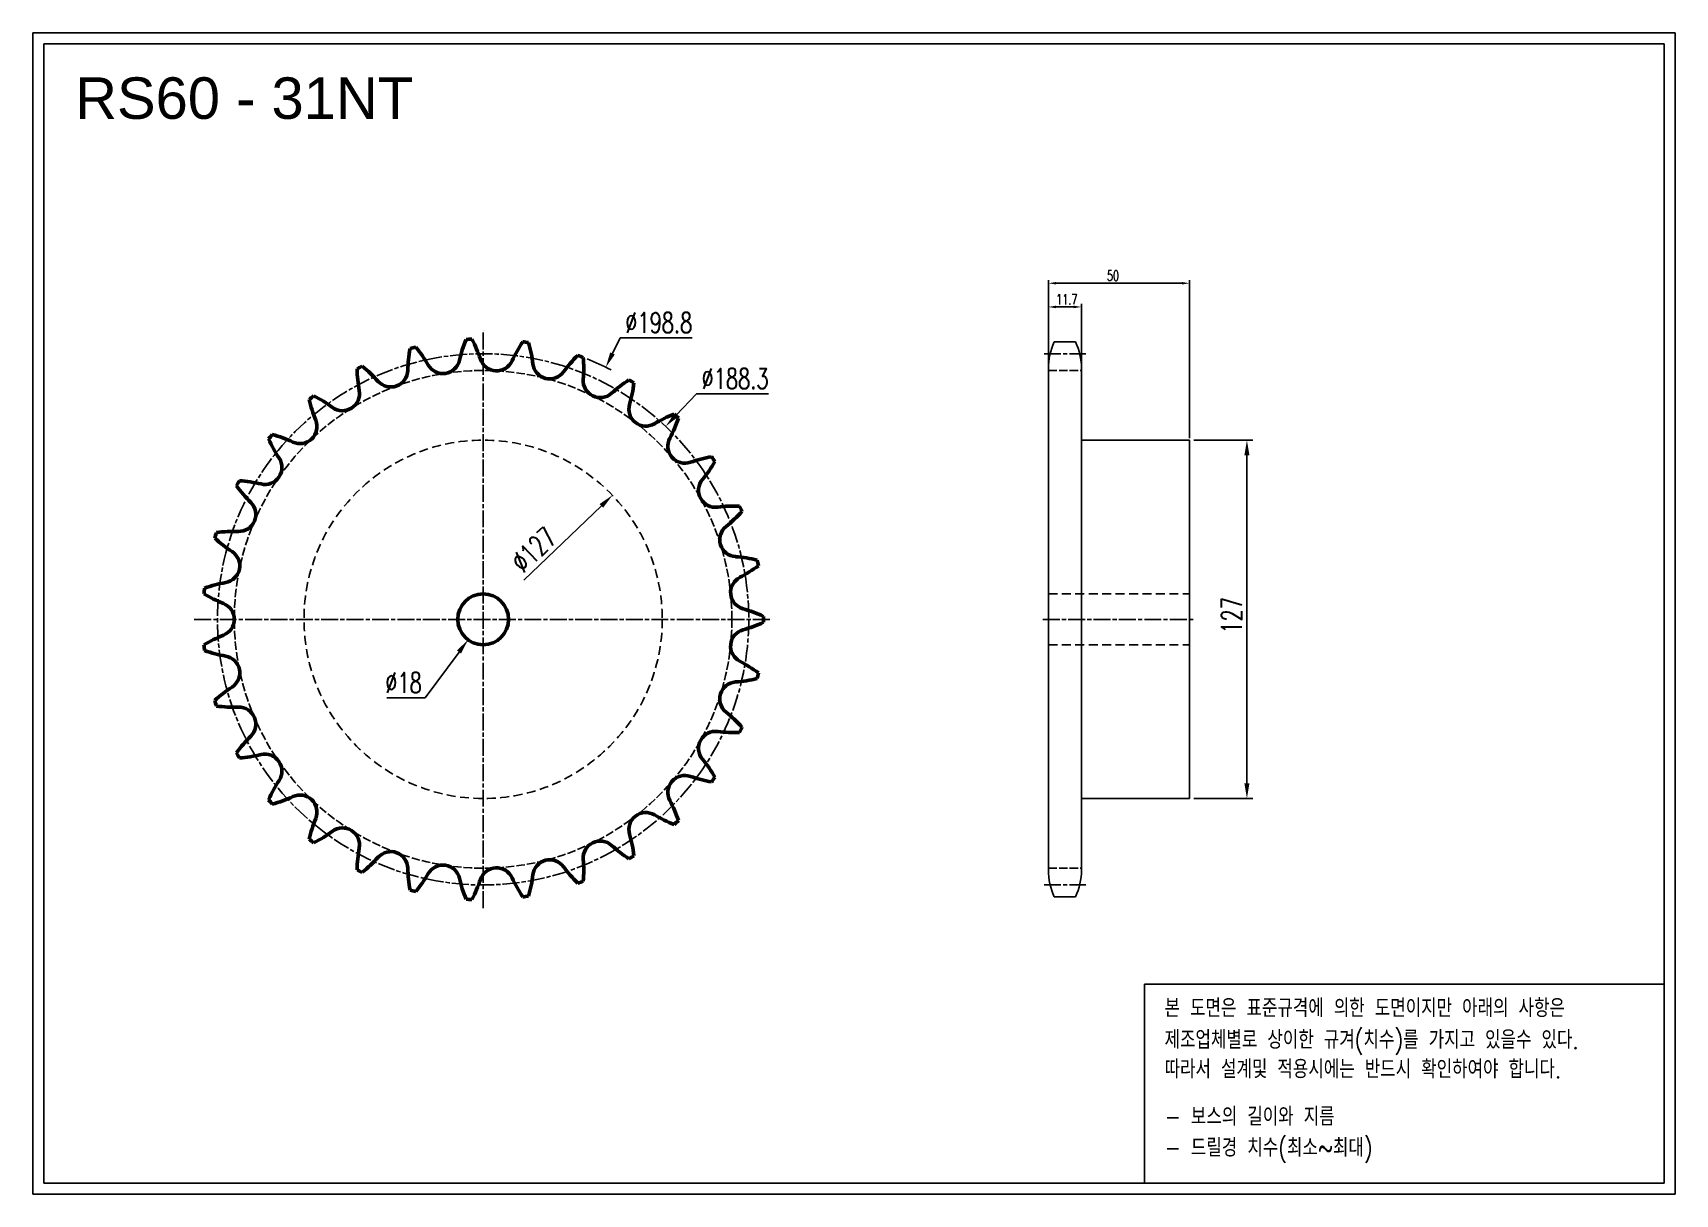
# Model space of a CAD drawing. Header units: millimetres. Extents: x 24077 to 24659, y 908 to 1320.
import ezdxf

# ---------------------------------------------------------------- set-up
doc = ezdxf.new("R2010")
doc.units = ezdxf.units.MM
for name, pattern in [('AM_ISO02W050', [7.5, 6, -1.5]), ('AM_ISO02W050x2', [3.75, 3, -0.75]), ('AM_ISO08W050', [18, 12, -1.5, 3, -1.5]), ('AM_ISO08W050x2', [9, 6, -0.75, 1.5, -0.75]), ('HIDDEN', [9.525, 6.35, -3.175])]:
    doc.linetypes.add(name, pattern=pattern)
for name, color, linetype, lineweight in [('AM_0N', 7, 'Continuous', 50), ('AM_3N', 6, 'AM_ISO02W050', 25), ('AM_7', 4, 'AM_ISO08W050', 25), ('AM_7N', 4, 'AM_ISO08W050', 25)]:
    doc.layers.add(name, color=color, linetype=linetype, lineweight=lineweight)
doc.layers.add('HL', color=2, linetype='HIDDEN')
doc.layers.add('S-DIM', color=7, linetype='Continuous')
doc.styles.add('HAN', font='ROMANS.shx', dxfattribs={"width": 0.7, "bigfont": 'whgtxt.shx'})
doc.styles.add('HSG', font='SIMPLEX.shx', dxfattribs={"width": 0.7, "bigfont": 'HSG.shx'})
doc.styles.get("Standard").update_dxf_attribs({"font": 'arial.ttf'})
doc.dimstyles.new('APP16', dxfattribs={"dimscale": 3, "dimtxt": 2.4, "dimasz": 1.8, "dimexe": 0.7, "dimexo": 0.5, "dimgap": 0.6, "dimtad": 1, "dimtoh": 1, "dimdec": 1, "dimrnd": 0.01, "dimzin": 9, "dimdsep": 46, "dimtxsty": 'HSG', "dimcen": 0, "dimclrd": 1, "dimclre": 1, "dimclrt": 256, "dimazin": 2, "dimtp": 1, "dimtm": 1, "dimtfac": 0.5, "dimtdec": 1, "dimtofl": 0, "dimtmove": 0, "dimatfit": 3, "dimfxl": 0, "dimtvp": 1, "dimtolj": 2, "dimlwd": -1, "dimlwe": -1, "dimarcsym": 0})
doc.dimstyles.new('APP6', dxfattribs={"dimscale": 1.5, "dimtxt": 2.4, "dimasz": 1.8, "dimexe": 0.7, "dimexo": 0.5, "dimgap": 0.6, "dimtad": 1, "dimtoh": 1, "dimdec": 1, "dimrnd": 0.01, "dimzin": 9, "dimdsep": 46, "dimtxsty": 'HSG', "dimcen": 0, "dimclrd": 1, "dimclre": 1, "dimclrt": 256, "dimazin": 2, "dimtp": 1, "dimtm": 1, "dimtfac": 0.5, "dimtdec": 1, "dimtofl": 0, "dimtmove": 0, "dimatfit": 3, "dimfxl": 0, "dimtvp": 1, "dimtolj": 2, "dimlwd": -1, "dimlwe": -1, "dimarcsym": 0})

# ---------------------------------------------------------------- blocks, each defined once
blk = doc.blocks.new('*D1')
at = {"layer": 'Defpoints', "color": 0, "transparency": 16777216}
for p in [(24282.72, 1156.08), (24191.08, 1068.15)]:
    blk.add_point(p, dxfattribs=at)
at = {"layer": 'S-DIM', "color": 1, "transparency": 16777216}
blk.add_line((24251.32, 1125.95), (24278.83, 1152.34), dxfattribs=at)
blk.add_solid([(24278.2, 1152.99), (24279.45, 1151.69), (24282.72, 1156.08)], dxfattribs=at)
at = {"layer": 'S-DIM', "transparency": 16777216, "insert": (24254.85, 1136.82), "char_height": 7.2, "attachment_point": 5, "rotation": 43.81549, "style": 'HSG'}
blk.add_mtext('\\A2;∅127', dxfattribs=at)
blk = doc.blocks.new('*D2')
at = {"layer": 'Defpoints', "color": 0, "transparency": 16777216}
for p in [(24301.6, 1180.52), (24172.21, 1043.71)]:
    blk.add_point(p, dxfattribs=at)
at = {"layer": 'S-DIM', "color": 1, "transparency": 16777216}
for p, q in [((24312.51, 1192.05), (24305.31, 1184.44)), ((24338.07, 1192.05), (24312.51, 1192.05))]:
    blk.add_line(p, q, dxfattribs=at)
blk.add_solid([(24304.65, 1185.06), (24305.96, 1183.82), (24301.6, 1180.52)], dxfattribs=at)
at = {"layer": 'S-DIM', "transparency": 16777216, "insert": (24326.19, 1197.45), "char_height": 7.2, "attachment_point": 5, "style": 'HSG'}
blk.add_mtext('\\A2;∅188.3', dxfattribs=at)
blk = doc.blocks.new('*D3')
at = {"layer": 'Defpoints', "color": 0, "transparency": 16777216}
for p in [(24448.97, 1222.83), (24437.27, 1200.97), (24448.97, 1200.97)]:
    blk.add_point(p, dxfattribs=at)
at = {"layer": 'S-DIM', "color": 1, "transparency": 16777216}
for p, q in [((24437.27, 1201.72), (24437.27, 1223.88)), ((24439.97, 1222.83), (24446.27, 1222.83)), ((24448.97, 1201.72), (24448.97, 1223.88))]:
    blk.add_line(p, q, dxfattribs=at)
for points in [[(24439.97, 1223.28), (24439.97, 1222.38), (24437.27, 1222.83)], [(24446.27, 1223.28), (24446.27, 1222.38), (24448.97, 1222.83)]]:
    blk.add_solid(points, dxfattribs=at)
at = {"layer": 'S-DIM', "transparency": 16777216, "insert": (24443.78, 1225.53), "char_height": 3.6, "attachment_point": 5, "style": 'HSG'}
blk.add_mtext('\\A2;11.7', dxfattribs=at)
blk = doc.blocks.new('*D4')
at = {"layer": 'Defpoints', "color": 0, "transparency": 16777216}
for p in [(24487.27, 1231.23), (24437.27, 1200.97), (24487.27, 1175.61)]:
    blk.add_point(p, dxfattribs=at)
at = {"layer": 'S-DIM', "color": 1, "transparency": 16777216}
for p, q in [((24437.27, 1201.72), (24437.27, 1232.28)), ((24439.97, 1231.23), (24484.57, 1231.23)), ((24487.27, 1176.36), (24487.27, 1232.28))]:
    blk.add_line(p, q, dxfattribs=at)
for points in [[(24439.97, 1231.68), (24439.97, 1230.78), (24437.27, 1231.23)], [(24484.57, 1231.68), (24484.57, 1230.78), (24487.27, 1231.23)]]:
    blk.add_solid(points, dxfattribs=at)
at = {"layer": 'S-DIM', "transparency": 16777216, "insert": (24460.13, 1233.93), "char_height": 3.6, "attachment_point": 5, "style": 'HSG'}
blk.add_mtext('\\A2;50', dxfattribs=at)
blk = doc.blocks.new('*D5')
at = {"layer": 'Defpoints', "color": 0, "transparency": 16777216}
for p in [(24487.27, 1175.61), (24487.27, 1048.61), (24507.62, 1048.61)]:
    blk.add_point(p, dxfattribs=at)
at = {"layer": 'S-DIM', "color": 1, "transparency": 16777216}
for p, q in [((24488.77, 1175.61), (24509.72, 1175.61)), ((24507.62, 1170.21), (24507.62, 1054.01)), ((24488.77, 1048.61), (24509.72, 1048.61))]:
    blk.add_line(p, q, dxfattribs=at)
for points in [[(24506.72, 1170.21), (24508.52, 1170.21), (24507.62, 1175.61)], [(24506.72, 1054.01), (24508.52, 1054.01), (24507.62, 1048.61)]]:
    blk.add_solid(points, dxfattribs=at)
at = {"layer": 'S-DIM', "transparency": 16777216, "insert": (24502.22, 1113.52), "char_height": 7.2, "attachment_point": 5, "rotation": 90, "style": 'HSG'}
blk.add_mtext('\\A2;127', dxfattribs=at)
blk = doc.blocks.new('*D6')
at = {"layer": 'Defpoints', "color": 0, "transparency": 16777216}
for p in [(24280.39, 1201.48), (24193.42, 1022.75)]:
    blk.add_point(p, dxfattribs=at)
at = {"layer": 'S-DIM', "color": 1, "transparency": 16777216}
for p, q in [((24285.46, 1211.9), (24282.75, 1206.33)), ((24311.02, 1211.9), (24285.46, 1211.9))]:
    blk.add_line(p, q, dxfattribs=at)
blk.add_arc((24236.9, 1112.11), 99.38, 62.84196, 68.21292, dxfattribs=at)
blk.add_solid([(24281.94, 1206.73), (24283.56, 1205.94), (24280.39, 1201.48)], dxfattribs=at)
at = {"layer": 'S-DIM', "transparency": 16777216, "insert": (24299.14, 1217.3), "char_height": 7.2, "attachment_point": 5, "style": 'HSG'}
blk.add_mtext('\\A2;∅198.8', dxfattribs=at)
blk = doc.blocks.new('*D7')
at = {"layer": 'Defpoints', "color": 0, "transparency": 16777216}
for p in [(24242.25, 1119.36), (24231.56, 1104.87)]:
    blk.add_point(p, dxfattribs=at)
at = {"layer": 'S-DIM', "color": 1, "transparency": 16777216}
for p, q in [((24216.36, 1084.27), (24228.35, 1100.53)), ((24202.8, 1084.27), (24216.36, 1084.27))]:
    blk.add_line(p, q, dxfattribs=at)
blk.add_solid([(24227.63, 1101.06), (24229.08, 1099.99), (24231.56, 1104.87)], dxfattribs=at)
at = {"layer": 'S-DIM', "transparency": 16777216, "insert": (24208.68, 1089.67), "char_height": 7.2, "attachment_point": 5, "style": 'HSG'}
blk.add_mtext('\\A2;∅18', dxfattribs=at)

msp = doc.modelspace()

# ---------------------------------------------------------------- linework, layer by layer
for p, q in [((24439.35, 1210.47), (24446.89, 1210.47)), ((24437.27, 1023.26), (24437.27, 1200.97)), ((24448.97, 1200.97), (24448.97, 1023.26)), ((24487.27, 1175.61), (24448.97, 1175.61)), ((24487.27, 1048.61), (24487.27, 1175.61)), ((24487.27, 1048.61), (24448.97, 1048.61)), ((24439.35, 1013.76), (24446.89, 1013.76))]:
    msp.add_line(p, q)
for points in [[(24077.29, 1319.98), (24659.41, 1319.98), (24659.41, 908.38), (24077.29, 908.38)], [(24081.21, 1316.06), (24655.49, 1316.06), (24655.49, 912.3), (24081.21, 912.3)]]:
    msp.add_lwpolyline(points, close=True)
at = {"color": 6}
msp.add_lwpolyline([(24471.3, 982.86), (24655.49, 982.86), (24655.49, 912.3), (24471.3, 912.3)], close=True, dxfattribs=at)
for centre, start, end in [((24459.97, 1200.97), 155.25994, 180), ((24426.27, 1200.97), 0, 24.74006), ((24459.97, 1023.26), 180, 204.74006), ((24426.27, 1023.26), 335.25994, 0)]:
    msp.add_arc(centre, 22.7, start, end)
at = {"layer": 'AM_0N'}
msp.add_circle((24236.9, 1112.11), 9, dxfattribs=at)
for centre, radius, start, end in [((24274.5, 1193.51), 47.16, 157.82393, 167.25806), ((24236.9, 1112.11), 99.38, 92.30351, 93.50295), ((24191.26, 1189.29), 47.16, 18.54839, 27.98252), ((24257.35, 1199.41), 47.16, 169.43683, 178.87097), ((24236.9, 1112.11), 99.38, 103.91641, 105.11585), ((24176.66, 1178.52), 47.16, 30.16129, 39.59542), ((24290.12, 1184.27), 47.16, 146.21103, 155.64516), ((24236.9, 1112.11), 99.38, 80.6906, 81.89004), ((24207.73, 1196.9), 47.16, 6.93548, 16.36962), ((24303.56, 1172.08), 47.16, 134.59812, 144.03226), ((24236.9, 1112.11), 99.38, 69.0777, 70.27714), ((24236.9, 1112.11), 99.38, 115.52931, 116.72875), ((24239.36, 1201.74), 47.16, 181.04974, 190.48387), ((24164.52, 1165.03), 47.16, 41.77419, 51.20833), ((24204.18, 1200.46), 6.01, 221.77419, 358.87097), ((24222.64, 1205.24), 6.01, 210.16129, 347.25806), ((24241.67, 1206.2), 6.01, 198.54839, 335.64516), ((24260.52, 1203.32), 6.01, 186.93548, 324.03226), ((24225.39, 1201.03), 47.16, 355.32258, 4.75672), ((24278.39, 1196.7), 6.01, 175.32258, 312.41935), ((24314.26, 1157.44), 47.16, 122.98522, 132.41935), ((24236.9, 1112.11), 99.38, 57.4648, 58.66424), ((24243.53, 1201.53), 47.16, 343.70968, 353.14381), ((24236.9, 1112.11), 99.38, 127.14222, 128.34166), ((24221.27, 1200.4), 47.16, 192.66264, 202.09677), ((24155.35, 1149.38), 47.16, 53.3871, 62.82123), ((24187.07, 1192.07), 6.01, 233.3871, 10.48387), ((24294.57, 1186.61), 6.01, 163.70968, 300.80645), ((24171.99, 1180.4), 6.01, 245, 22.09677), ((24321.8, 1140.94), 47.16, 111.37232, 120.80645), ((24261.39, 1198.37), 47.16, 332.09677, 341.53091), ((24236.9, 1112.11), 99.38, 45.85189, 47.05133), ((24236.9, 1112.11), 99.38, 138.75512, 139.95456), ((24203.82, 1195.45), 47.16, 204.27554, 213.70968), ((24149.52, 1132.2), 47.16, 65, 74.43413), ((24308.38, 1173.48), 6.01, 152.09677, 289.19355), ((24159.58, 1165.93), 6.01, 256.6129, 33.70968), ((24325.87, 1123.26), 47.16, 99.75941, 109.19355), ((24278.25, 1191.67), 47.16, 320.48387, 329.91801), ((24236.9, 1112.11), 99.38, 34.23899, 35.43843), ((24236.9, 1112.11), 99.38, 150.36802, 151.56746), ((24187.72, 1187.08), 47.16, 215.88845, 225.32258), ((24147.27, 1114.2), 47.16, 76.6129, 86.04704), ((24319.27, 1157.84), 6.01, 140.48387, 277.58065), ((24150.33, 1149.27), 6.01, 268.22581, 45.32258), ((24326.29, 1105.12), 47.16, 88.14651, 97.58065), ((24293.42, 1181.72), 47.16, 308.87097, 318.3051), ((24236.9, 1112.11), 99.38, 22.62609, 23.82553), ((24236.9, 1112.11), 99.38, 161.98093, 163.18036), ((24148.68, 1096.11), 47.16, 88.22581, 97.65994), ((24326.79, 1140.32), 6.01, 128.87097, 265.96774), ((24173.63, 1175.65), 47.16, 227.50135, 236.93548), ((24144.62, 1131.08), 6.01, 279.83871, 56.93548), ((24323.05, 1087.27), 47.16, 76.53361, 85.96774), ((24306.27, 1168.92), 47.16, 297.25806, 306.6922), ((24236.9, 1112.11), 99.38, 11.01318, 12.21262), ((24153.71, 1078.68), 47.16, 99.83871, 109.27284), ((24330.63, 1121.65), 6.01, 117.25806, 254.35484), ((24236.9, 1112.11), 99.38, 173.59383, 174.79327), ((24162.14, 1161.61), 47.16, 239.11425, 248.54839), ((24142.69, 1112.11), 6.01, 291.45161, 68.54839), ((24316.29, 1070.44), 47.16, 64.9207, 74.35484), ((24236.9, 1112.11), 99.38, 359.40028, 0.59972), ((24162.14, 1062.62), 47.16, 111.45161, 120.88575), ((24330.63, 1102.58), 6.01, 105.64516, 242.74194), ((24316.29, 1153.79), 47.16, 285.64516, 295.0793), ((24236.9, 1112.11), 99.38, 185.20673, 186.40617), ((24153.71, 1145.55), 47.16, 250.72716, 260.16129), ((24144.62, 1093.15), 6.01, 303.06452, 80.16129), ((24306.27, 1055.31), 47.16, 53.3078, 62.74194), ((24326.79, 1083.91), 6.01, 94.03226, 231.12903), ((24323.05, 1136.96), 47.16, 274.03226, 283.46639), ((24236.9, 1112.11), 99.38, 347.78738, 348.98682), ((24173.63, 1048.58), 47.16, 123.06452, 132.49865), ((24236.9, 1112.11), 99.38, 196.81964, 198.01907), ((24148.68, 1128.12), 47.16, 262.34006, 271.77419), ((24150.33, 1074.96), 6.01, 314.67742, 91.77419), ((24293.42, 1042.51), 47.16, 41.6949, 51.12903), ((24319.27, 1066.39), 6.01, 82.41935, 219.51613), ((24326.29, 1119.11), 47.16, 262.41935, 271.85349), ((24236.9, 1112.11), 99.38, 336.17447, 337.37391), ((24187.72, 1037.15), 47.16, 134.67742, 144.11155), ((24236.9, 1112.11), 99.38, 208.43254, 209.63198), ((24147.27, 1110.03), 47.16, 273.95296, 283.3871), ((24159.58, 1058.3), 6.01, 326.29032, 103.3871), ((24278.25, 1032.56), 47.16, 30.08199, 39.51613), ((24203.82, 1028.78), 47.16, 146.29032, 155.72446), ((24308.38, 1050.75), 6.01, 70.80645, 207.90323), ((24325.87, 1100.97), 47.16, 250.80645, 260.24059), ((24236.9, 1112.11), 99.38, 324.56157, 325.76101), ((24236.9, 1112.11), 99.38, 220.04544, 221.24488), ((24149.52, 1092.03), 47.16, 285.56587, 295), ((24171.99, 1043.83), 6.01, 337.90323, 115), ((24261.39, 1025.86), 47.16, 18.46909, 27.90323), ((24294.57, 1037.62), 6.01, 59.19355, 196.29032), ((24321.8, 1083.29), 47.16, 239.19355, 248.62768), ((24221.27, 1023.83), 47.16, 157.90323, 167.33736), ((24155.35, 1074.85), 47.16, 297.17877, 306.6129), ((24187.07, 1032.16), 6.01, 349.51613, 126.6129), ((24236.9, 1112.11), 99.38, 312.94867, 314.14811), ((24236.9, 1112.11), 99.38, 231.65834, 232.85778), ((24239.36, 1022.49), 47.16, 169.51613, 178.95026), ((24278.39, 1027.53), 6.01, 47.58065, 184.67742), ((24314.26, 1066.79), 47.16, 227.58065, 237.01478), ((24243.53, 1022.7), 47.16, 6.85619, 16.29032), ((24164.52, 1059.2), 47.16, 308.79167, 318.22581), ((24204.18, 1023.77), 6.01, 1.12903, 138.22581), ((24222.64, 1018.99), 6.01, 12.74194, 149.83871), ((24260.52, 1020.91), 6.01, 35.96774, 173.06452), ((24225.39, 1023.2), 47.16, 355.24328, 4.67742), ((24236.9, 1112.11), 99.38, 301.33576, 302.5352), ((24236.9, 1112.11), 99.38, 243.27125, 244.47069), ((24257.35, 1024.82), 47.16, 181.12903, 190.56317), ((24176.66, 1045.71), 47.16, 320.40458, 329.83871), ((24274.5, 1030.72), 47.16, 192.74194, 202.17607), ((24191.26, 1034.94), 47.16, 332.01748, 341.45161), ((24241.67, 1018.03), 6.01, 24.35484, 161.45161), ((24290.12, 1039.96), 47.16, 204.35484, 213.78897), ((24207.73, 1027.33), 47.16, 343.63038, 353.06452), ((24303.56, 1052.15), 47.16, 215.96774, 225.40188), ((24236.9, 1112.11), 99.38, 289.72286, 290.9223), ((24236.9, 1112.11), 99.38, 254.88415, 256.08359), ((24236.9, 1112.11), 99.38, 266.49705, 267.69649), ((24236.9, 1112.11), 99.38, 278.10996, 279.3094)]:
    msp.add_arc(centre, radius, start, end, dxfattribs=at)
at = {"layer": 'AM_3N', "linetype": 'AM_ISO02W050x2'}
for p, q in [((24437.27, 1200.31), (24448.97, 1200.31)), ((24437.27, 1023.92), (24448.97, 1023.92))]:
    msp.add_line(p, q, dxfattribs=at)
msp.add_circle((24236.9, 1112.11), 88.2, dxfattribs=at)
at = {"layer": 'AM_7', "linetype": 'AM_ISO08W050x2'}
msp.add_circle((24236.9, 1112.11), 94.15, dxfattribs=at)
at = {"layer": 'AM_7N', "linetype": 'AM_ISO08W050x2'}
for p, q in [((24236.9, 1009.73), (24236.9, 1214.5)), ((24435.71, 1206.27), (24450.53, 1206.27)), ((24134.52, 1112.11), (24339.28, 1112.11)), ((24435.27, 1112.11), (24489.27, 1112.11)), ((24435.71, 1017.96), (24450.53, 1017.96))]:
    msp.add_line(p, q, dxfattribs=at)
at = {"layer": 'HL', "ltscale": 0.5}
for p, q in [((24437.27, 1121.11), (24487.27, 1121.11)), ((24437.27, 1103.11), (24487.27, 1103.11))]:
    msp.add_line(p, q, dxfattribs=at)
msp.add_circle((24236.9, 1112.11), 63.5, dxfattribs=at)

# ---------------------------------------------------------------- texts
msp.add_text('RS60 - 31NT', height=14.7).set_placement((24092.28, 1289.5))
at = {"color": 6, "style": 'HAN', "width": 0.8}
for s, p in [('본 도면은 표준규격에 의한 도면이지만 아래의 사항은', (24478.43, 971.1)), ('제조업체별로 상이한 규겨(치수)를 가지고 있을수 있다.', (24478.43, 959.88)), ('따라서 설계및 적용시에는 반드시 확인하여야 합니다.', (24478.43, 949.45)), ('- 보스의 길이와 지름', (24478.43, 932.66)), ('- 드릴경 치수(최소~최대)', (24478.43, 921.63))]:
    msp.add_text(s, height=6.4761, dxfattribs=at).set_placement(p)

# ---------------------------------------------------------------- dimensions: what is measured, and where the dimension line sits
at = {"layer": 'S-DIM', "color": 1}
for base, p2, picture, middle in [((24487.27, 1231.23), (24487.27, 1175.61), '*D4', (24460.13, 1231.23)), ((24448.97, 1222.83), (24448.97, 1200.97), '*D3', (24443.78, 1222.83))]:
    dim = msp.add_linear_dim(base=base, p1=(24437.27, 1200.97), p2=p2, dimstyle='APP6', dxfattribs=at)
    dim.commit()
    dim.dimension.update_dxf_attribs({"geometry": picture, "text_midpoint": middle, "dimtype": 128})
for p1, p2, picture, middle in [((24193.42, 1022.75), (24280.39, 1201.48), '*D6', (24299.14, 1211.9)), ((24172.21, 1043.71), (24301.6, 1180.52), '*D2', (24326.19, 1192.05))]:
    dim = msp.add_diameter_dim_2p(p1=p1, p2=p2, dimstyle='APP16', dxfattribs=at)
    dim.commit()
    dim.dimension.update_dxf_attribs({"geometry": picture, "text_midpoint": middle, "dimtype": 131})
at = {"layer": 'S-DIM'}
dim = msp.add_linear_dim(base=(24507.62, 1048.61), p1=(24487.27, 1175.61), p2=(24487.27, 1048.61), angle=90, dimstyle='APP16', dxfattribs=at)
dim.commit()
dim.dimension.update_dxf_attribs({"geometry": '*D5', "text_midpoint": (24507.62, 1113.52), "dimtype": 128})
for p1, p2, picture, middle in [((24191.08, 1068.15), (24282.72, 1156.08), '*D1', (24258.59, 1132.92)), ((24242.25, 1119.36), (24231.56, 1104.87), '*D7', (24208.68, 1084.27))]:
    dim = msp.add_diameter_dim_2p(p1=p1, p2=p2, dimstyle='APP16', dxfattribs=at)
    dim.commit()
    dim.dimension.update_dxf_attribs({"geometry": picture, "text_midpoint": middle, "dimtype": 131})

doc.saveas('drawing.dxf')
